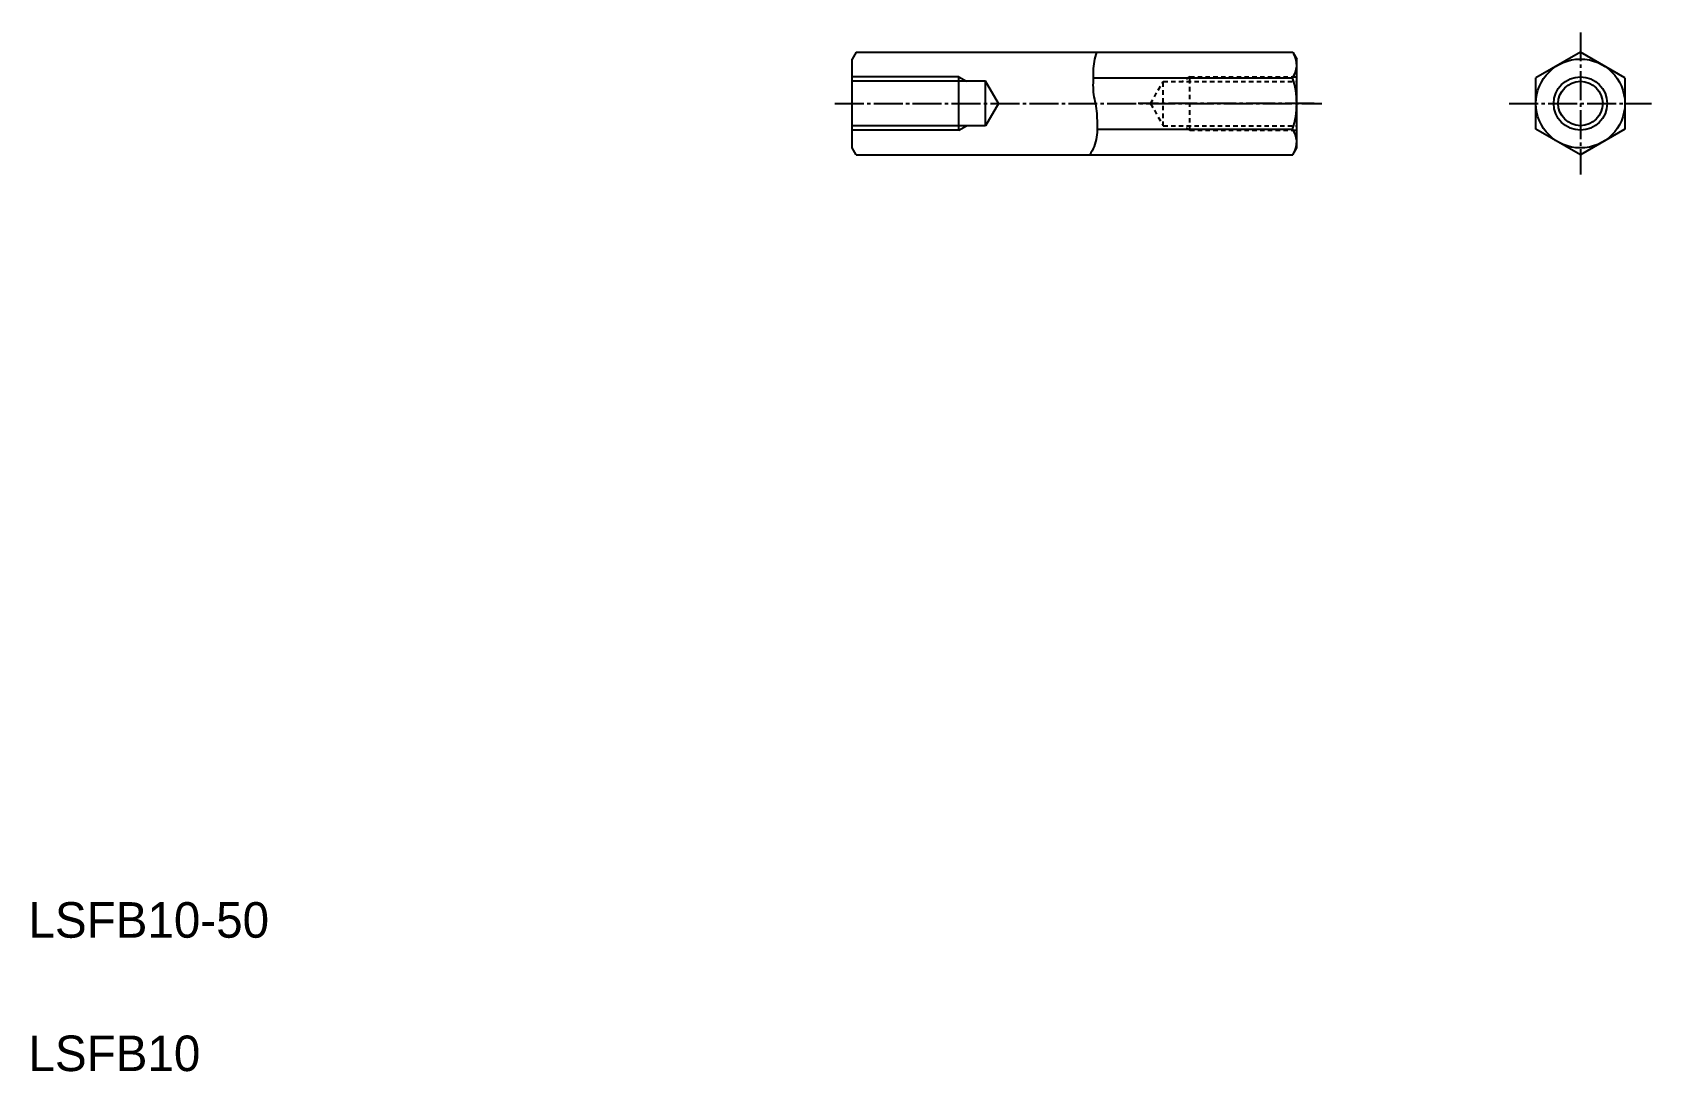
# Model space of a CAD drawing. Extents: x 10 to 193, y 10 to 127.
import ezdxf

# ---------------------------------------------------------------- set-up
doc = ezdxf.new("R2010")
doc.units = 0
doc.header["$LTSCALE"] = 0.25
doc.linetypes.add('CENTER', pattern=[17.5, 13, -1.5, 1.5, -1.5])
doc.linetypes.add('DASHED', pattern=[3.5, 2, -1.5])
doc.layers.get('0').update_dxf_attribs({"linetype": 'CONTINUOUS'})
doc.layers.add('CENTER', color=1, linetype='CENTER')

msp = doc.modelspace()

# ---------------------------------------------------------------- linework, layer by layer
at = {"linetype": 'CONTINUOUS'}
for p, q in [((103.07, 124.58), (102.62, 123.81)), ((103.07, 124.58), (152.18, 124.58)), ((152.18, 124.58), (152.62, 123.81)), ((184.53, 124.58), (179.53, 121.69)), ((189.53, 121.69), (184.53, 124.58)), ((102.62, 113.81), (102.62, 123.81)), ((152.62, 113.81), (152.62, 123.81)), ((102.62, 115.81), (102.62, 121.81)), ((117.62, 121.31), (102.62, 121.31)), ((114.62, 115.81), (114.62, 121.81)), ((119.07, 118.81), (117.62, 121.31)), ((117.62, 116.31), (117.62, 121.31)), ((129.72, 121.69), (152.16, 121.69)), ((179.53, 115.92), (179.53, 121.69)), ((189.53, 121.69), (189.53, 115.92)), ((119.07, 118.81), (117.62, 116.31)), ((117.62, 116.31), (102.62, 116.31)), ((130.18, 115.92), (152.16, 115.92)), ((184.53, 113.03), (179.53, 115.92)), ((189.53, 115.92), (184.53, 113.03)), ((103.07, 113.03), (102.62, 113.81)), ((103.07, 113.03), (152.18, 113.03)), ((152.18, 113.03), (152.62, 113.81))]:
    msp.add_line(p, q, dxfattribs=at)
for p, q in [((187.03, 123.14), (187.03, 123.14)), ((188.28, 122.41), (188.28, 122.41)), ((152.62, 115.8), (152.62, 121.8))]:
    msp.add_line(p, q)
at = {"color": 3, "linetype": 'CONTINUOUS'}
for p, q in [((114.62, 121.81), (102.62, 121.81)), ((114.62, 115.81), (102.62, 115.81))]:
    msp.add_line(p, q, dxfattribs=at)
at = {"color": 3}
for p, q in [((114.62, 121.81), (115.49, 121.31)), ((114.62, 115.81), (115.49, 116.31))]:
    msp.add_line(p, q, dxfattribs=at)
at = {"color": 3, "linetype": 'DASHED'}
for p, q in [((136.18, 118.8), (137.62, 121.3)), ((137.62, 121.3), (152.62, 121.3)), ((137.62, 116.3), (137.62, 121.3)), ((140.62, 121.8), (139.76, 121.3)), ((140.62, 121.8), (152.62, 121.8)), ((140.62, 115.8), (140.62, 121.8)), ((136.18, 118.8), (137.62, 116.3)), ((137.62, 116.3), (152.62, 116.3)), ((140.62, 115.8), (139.76, 116.3)), ((140.62, 115.8), (152.62, 115.8))]:
    msp.add_line(p, q, dxfattribs=at)
at = {"color": 3, "linetype": 'CONTINUOUS'}
msp.add_lwpolyline([(130.12, 124.58, 0.034885), (129.84, 123.54, 0.040908), (129.73, 122.48, 0.006727), (129.72, 121.41, 0.014295), (129.72, 120.34, 0.048951), (129.87, 119.28, -0.026104), (130.08, 118.23, -0.024861), (130.16, 117.16, -0.005286), (130.18, 116.08, -0.035932), (130.12, 115.01, -0.061015), (129.84, 113.98, -0.046816), (129.34, 113.03)], format="xyb", dxfattribs=at)
at = {"linetype": 'CONTINUOUS'}
msp.add_circle((184.53, 118.81), 5, dxfattribs=at)
at = {"color": 3, "linetype": 'CONTINUOUS'}
msp.add_circle((184.53, 118.81), 3, dxfattribs=at)
at = {"color": 7}
msp.add_circle((184.53, 118.81), 2.5, dxfattribs=at)
at = {"linetype": 'CONTINUOUS'}
for centre, radius, start, end in [((150.12, 123.14), 2.5, 324.7356, 30), ((143.31, 118.81), 9.31, 341.9403, 18.0597), ((150.12, 114.48), 2.5, 330, 35.2644)]:
    msp.add_arc(centre, radius, start, end, dxfattribs=at)
at = {"layer": 'CENTER', "color": 1, "linetype": 'CENTER'}
for p, q in [((184.53, 126.81), (184.53, 110.81)), ((100.68, 118.81), (120.61, 118.81)), ((100.69, 118.81), (155.44, 118.81)), ((154.57, 118.8), (134.78, 118.8)), ((176.53, 118.81), (192.53, 118.81))]:
    msp.add_line(p, q, dxfattribs=at)

# ---------------------------------------------------------------- texts
for s, p in [('LSFB10-50', (10, 25)), ('LSFB10', (10, 10))]:
    msp.add_text(s, height=4).set_placement(p)

doc.saveas('drawing.dxf')
